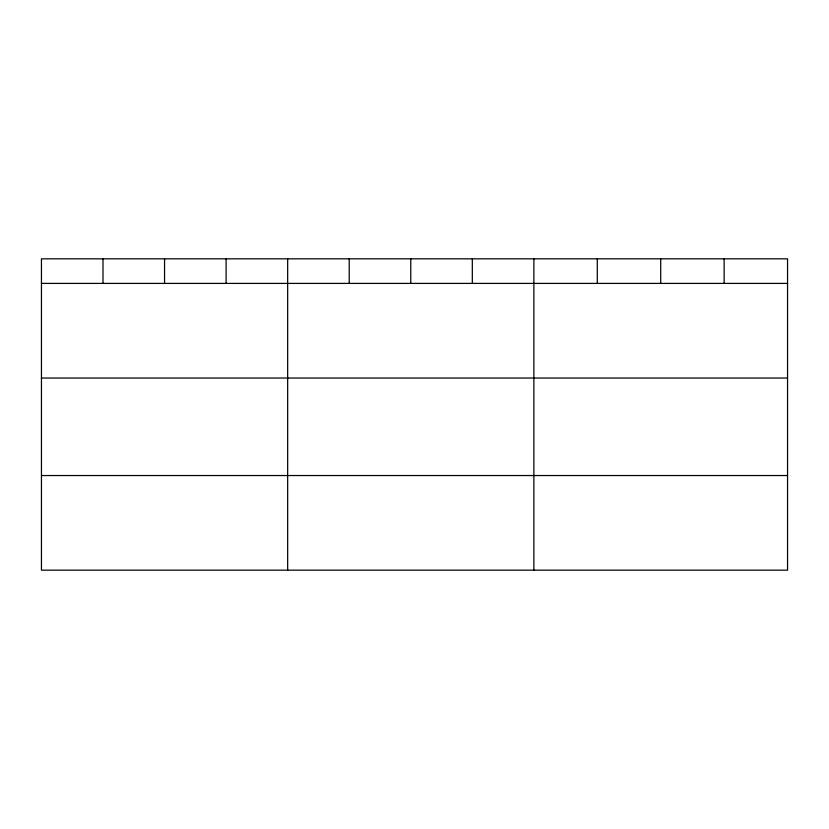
<?xml version="1.0" encoding="UTF-8"?>
<svg xmlns="http://www.w3.org/2000/svg" width="829" height="829" viewBox="0 0 829 829"><rect width="100%" height="100%" fill="white"/><g stroke="black" fill="none" stroke-linecap="round" stroke-linejoin="round"><path stroke-width="1.24" d="M787.55 283.404L787.55 570.165L41.45 570.165L41.45 258.835L787.55 258.835L787.55 283.404L41.45 283.404M41.45 378.034L787.55 378.034M41.45 475.535L787.55 475.535M724.131 258.835L724.131 283.404M660.713 258.835L660.713 283.404M597.294 258.835L597.294 283.404M533.876 258.835L533.876 570.165M472.323 258.835L472.323 283.404M410.769 258.835L410.769 283.404M349.216 258.835L349.216 283.404M287.663 258.835L287.663 570.165M226.11 258.835L226.11 283.404M164.556 258.835L164.556 283.404M103.003 258.835L103.003 283.404"/></g></svg>
